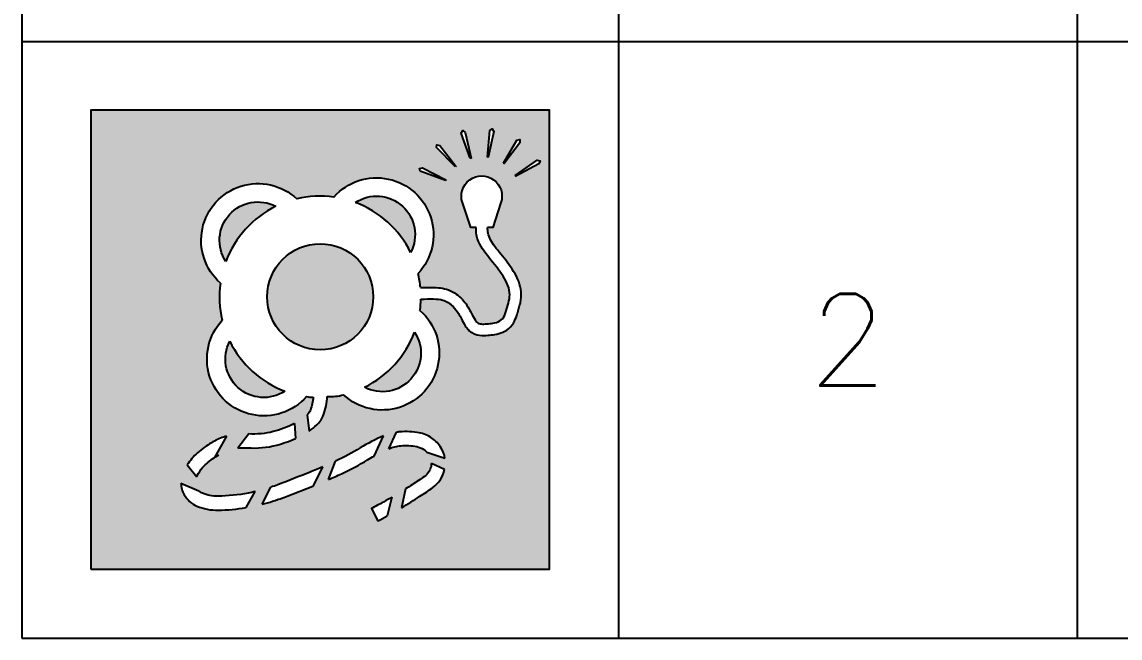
# Model space of a CAD drawing. Header units: millimetres. Extents: x 1084702 to 1166801, y 36632 to 124519.
# Drawn here: x 1132620 to 1134535, y 93508 to 94582 of the extents above; entities that cross this region are included whole.
import ezdxf
from ezdxf.enums import TextEntityAlignment as Align

# ---------------------------------------------------------------- set-up
doc = ezdxf.new("R2010")
doc.units = ezdxf.units.MM
doc.header["$LTSCALE"] = 250
doc.layers.get('0').update_dxf_attribs({"color": 255})
for name, color, linetype in [('%legend', 1, 'Continuous'), ('%symbol', 1, 'Continuous'), ('SAFECO3', 80, 'Continuous'), ('SAFECO7', 255, 'Continuous'), ('SAFETX2', 2, 'Continuous'), ('SAFETX7', 255, 'Continuous')]:
    doc.layers.add(name, color=color, linetype=linetype)
doc.styles.add('LEGEND TXT', font='romans.shx')
doc.styles.add('ROMANS', font='ROMANS.shx', dxfattribs={"height": 100})

# ---------------------------------------------------------------- blocks, each defined once
blk = doc.blocks.new('0 LEGEND')
at = {"color": 0, "linetype": 'ByBlock', "lineweight": -2}
for p, q in [((0, 0), (0, -1560)), ((1560, 0), (1560, -1560)), ((2760, 0), (2760, -1560)), ((0, -1560), (20160, -1560))]:
    blk.add_line(p, q, dxfattribs=at)
blk.add_lwpolyline([(180, -1380), (1380, -1380), (1380, -180), (180, -180)], close=True, dxfattribs=at)
at = {"layer": 'SAFETX7', "style": 'ROMANS'}
for tag, p in [('DESCRIPTION1', (2896.668000034348, -359.9999999313441)), ('COMMENT1', (13216.66800003433, -359.9999999313441)), ('DESCRIPTION2', (2898.46219999122, -719.999999862659)), ('COMMENT2', (13218.46219999122, -719.999999862659)), ('BESKRIVELSE3', (2896.668000034348, -1080.000000034343)), ('KOMMENTAR1', (13216.66800003433, -1080.000000034343)), ('BESKRIVELSE4', (2898.46219999122, -1439.999999965672)), ('KOMMENTAR2', (13218.46219999122, -1439.999999965672))]:
    blk.add_attdef(tag, p, '', height=240, dxfattribs=at)
blk.add_attdef('ANTALL', text='', height=240, dxfattribs=at).set_placement((2160, -780), align=Align.MIDDLE_CENTER)
blk = doc.blocks.new('S.4.13_SYMB')
at = {"layer": 'SAFECO3'}
h = blk.add_hatch(color=256, dxfattribs=at)
h.paths.add_polyline_path([(599.9999999999982, 1200.000000000004), (-600.0000000000018, 1200.000000000004), (-600.0000000000018, 3.637978807091713e-12), (599.9999999999982, 3.637978807091713e-12)])
h.paths.add_polyline_path([(326.2335495891293, 289.920650791657), (278.9385878727899, 306.2330994612021, 0.05321766405590142), (271.2592936106357, 312.8529048365635, 0.1057056787517306), (252.332068783353, 320.7320640499493, 0.06682487117820864), (211.2569799461198, 322.8034732367851, 0.08033469671284554), (179.7142512156115, 314.9710363474187), (199.3264959100325, 358.2058088439553, -0.07860663462985053), (259.0007602514088, 356.5973530369702, -0.1057062732578832), (292.0107677244796, 342.8556834098017, -0.1067381103742705), (316.3301361559479, 316.908421652759, -0.0946075587607466)], flags=16)
h.paths.add_polyline_path([(325.4975657899249, 261.1825975951106, -0.1847967952105411), (294.0536769475948, 213.1606678100907, -0.01417972624580113), (260.8791274194227, 190.5989619135908, -0.007680400334065991), (212.546668743269, 160.7314440623777), (223.288547550741, 210.0106715424954, 0.00292520856067321), (241.227744548667, 221.3335279775747, 0.01417973727781429), (272.6916888681426, 242.7318677399635, 0.1847968419457285), (289.8517119755033, 268.9391113636411, 0.05361578764034684), (290.7701051014428, 277.479068575678)], flags=16)
edge = h.paths.add_edge_path(flags=16)
edge.add_arc((26.20649224484987, 587.6203376378289), 136.1354359802691, 266.7446731304202, 284.9079062654595, ccw=False)
edge.add_arc((-148.1926921779177, 460.9213478792844), 166.9233001464295, 339.8465786708297, 356.8347669200938, ccw=False)
edge.add_arc((-54.57046230764536, 426.561461988782), 67.19505096752319, 312.66613718291904, 339.8465786693425, ccw=False)
edge.add_arc((-132.6174911605649, 511.2405794882106), 182.3553377561967, 304.6046717975944, 312.66613718364715, ccw=False)
edge.add_line((-29.05591442164041, 361.1457127154754), (-33.75430975944073, 403.9760209020788))
edge.add_arc((-54.57080073071666, 426.5616880610869), 30.71544655991127, 312.665778696023, 339.8465879574292)
edge.add_arc((-148.1920967150545, 460.9212139994088), 130.4426950153526, 339.8465879551443, 355.0338861748625)
edge.add_arc((-7.359930299109692, 657.5278382669567), 208.1830519580286, 262.1144242787741, 267.0044963245772, ccw=False)
edge.add_arc((-147.3941339190733, 549.7331404304023), 148.7029592308399, 137.0441948883061, 318.5585081103836, ccw=False)
edge.add_arc((-4.365574568510056e-11, 712.2939278020676), 263.4411167999895, 172.1629916156018, 193.439711383075, ccw=False)
edge.add_arc((-162.5607873716617, 859.6880617211464), 148.702959230845, 47.04419488828529, 228.5585081103706, ccw=False)
edge.add_arc((-5.456968210637569e-11, 712.2939278020567), 263.4411167999938, 82.16299161559817, 103.43971138305221, ccw=False)
edge.add_arc((147.3941339190933, 874.854715173733), 148.7029592308452, -42.955805111727386, 138.5585081104008, ccw=False)
edge.add_arc((-1.091393642127514e-11, 712.2939278020312), 263.4411168000032, 5.244829227658897, 13.439711383067504, ccw=False)
edge.add_spline(control_points=[(262.3381365969308, 736.3755412794308), (274.1938408747574, 736.4194834801347), (286.1829078587089, 737.0613442032954), (312.6711496424232, 736.2974443510648), (327.4171674221707, 734.34002340402), (354.5309104439784, 721.8044643071808), (366.5412442281431, 711.9424240035041), (383.6587358560701, 691.2673254963047), (389.5133664115474, 680.9497066690856), (398.4724156674038, 664.1177350820544), (401.7333565907593, 657.3300767908404), (407.6099505865259, 647.9296284717166), (410.0056970616988, 645.1803479104165), (415.8215794047119, 642.0813900379471), (419.8209793573242, 641.3118558547903), (429.3391469962353, 641.0411484941469), (434.8504697880908, 641.4832652830992), (445.5600626461655, 642.4845720426565), (450.7471574836218, 643.1564644446662), (462.7724227656126, 645.7717291788322), (468.9249994480397, 648.2096105079872), (477.8027325215062, 655.4949068928145), (481.0544091237953, 660.9447343616666), (486.4718460762142, 674.5695621445084), (488.5455039365534, 682.5759139340989), (492.841852814583, 698.0503605790182), (494.812560673292, 705.174558644012), (497.2552726932536, 727.9519219302638), (491.5115977261066, 744.0820393453942), (472.3337317214518, 776.6826206236619), (459.1649803032251, 792.5366583291361), (434.0538913491819, 823.7606089039364), (421.9213719103554, 839.3936979153405), (408.874268410842, 868.2732267038846), (407.6105564132213, 880.6144024394489), (407.6105564132213, 893.9438832258638)], knot_values=[0, 0, 0, 0, 0.2898991778546249, 0.2898991778546249, 0.6357567511265334, 0.6357567511265334, 0.9816143243984419, 0.9816143243984419, 1.274986291568746, 1.274986291568746, 1.44612559601979, 1.44612559601979, 1.571309555370625, 1.571309555370625, 1.696493514721461, 1.696493514721461, 1.821677474072296, 1.821677474072296, 1.946861433423132, 1.946861433423132, 2.138738180325207, 2.138738180325207, 2.330614927227283, 2.330614927227283, 2.522491674129358, 2.522491674129358, 2.714368421031434, 2.714368421031434, 3.178705892508669, 3.178705892508669, 3.643043363985905, 3.643043363985905, 4.10738083546314, 4.10738083546314, 4.416261075931803, 4.416261075931803, 4.416261075931803, 4.416261075931803], degree=3, periodic=0)
edge.add_line((407.6105564132213, 893.9438832258638), (393.5365191662841, 893.9438832258637))
edge.add_line((393.5365191662841, 893.9438832258638), (372.0118828237406, 958.7130393485141))
edge.add_arc((422.3794138896956, 975.4516052735235), 53.0760565123836, -18.38311764854558, 198.3831176485456, ccw=False)
edge.add_line((472.7469449556484, 958.7130393485095), (451.2223086131049, 893.9438832258593))
edge.add_line((451.2223086131035, 893.9438832258638), (437.6105564132213, 893.9438832258638))
edge.add_spline(control_points=[(437.6105564132213, 893.9438832258638), (437.6105564132213, 888.511007981946), (438.4432980817783, 883.3409828625918), (441.2647491606967, 867.3666868872424), (447.8689736874421, 856.0402532787884), (466.179736566728, 831.1567079075794), (477.9392212472139, 817.5512566574507), (500.8104505926149, 787.50837015051), (512.0692501850917, 771.0667249828875), (522.3121067252705, 743.7912784277032), (524.6195254278337, 734.8914012943751), (526.3277526044167, 716.0459462834297), (525.3131757829233, 705.7880067521219), (522.3081663014073, 691.9892066079374), (520.9300949515655, 687.0775583661634), (518.3348567393823, 677.7296782846133), (517.0754775983933, 672.9602443077492), (513.5994723405074, 661.6303008810391), (511.3439750588641, 655.1243318336237), (504.6410857658248, 642.038744003472), (500.0543660784006, 635.1809117132252), (486.2800997014692, 623.4340076383269), (479.1384725514781, 620.0873134600733), (465.2919672392727, 615.3700100502065), (458.5147275110339, 614.0512071980665), (445.6156128094208, 612.2541839126825), (439.8795198549615, 611.7185398507027), (426.607701292769, 610.9900617103158), (419.035577377681, 610.8114302159847), (406.915961013894, 613.6640245857598), (403.145701671694, 614.8954763124239), (395.2386748729896, 619.007801802396), (391.401394401988, 621.9274091597508), (384.3572526107, 628.8332954899997), (381.4748451093601, 633.0975271255775), (375.2722199606851, 643.1591319983745), (372.2827006268981, 649.3616135031953), (367.0010747526594, 659.4698705478404), (364.3164210310915, 664.3735484936369), (357.3476229314165, 675.9171577757406), (353.0299960433967, 681.7890961611593), (343.7074770666131, 691.079956008809), (339.2389800696092, 694.6448380739785), (330.0320640687769, 700.3093271150901), (325.6859869541931, 702.2433973879852), (313.7222680555988, 705.6241835598667), (305.532749391763, 706.5415734339949), (286.2493063748479, 706.985333251705), (275.210198889974, 706.436920538672), (263.3756208800023, 706.4198877188355)], knot_values=[0.004322504513954328, 0.004322504513954328, 0.004322504513954328, 0.004322504513954328, 0.2035972795280072, 0.2035972795280072, 0.601566104659768, 0.601566104659768, 1.011321686876684, 1.011321686876684, 1.421077269093599, 1.421077269093599, 1.601327541891788, 1.601327541891788, 1.781577814689977, 1.781577814689977, 1.897134348226693, 1.897134348226693, 2.012690881763409, 2.012690881763409, 2.144826350152287, 2.144826350152287, 2.276961818541165, 2.276961818541165, 2.409097286930042, 2.409097286930042, 2.537552481267953, 2.537552481267953, 2.666007675605863, 2.666007675605863, 2.794462869943774, 2.794462869943774, 2.847547906703272, 2.847547906703272, 2.90063294346277, 2.90063294346277, 2.978684350630284, 2.978684350630284, 3.127267557861968, 3.127267557861968, 3.275850765093652, 3.275850765093652, 3.519729953765107, 3.519729953765107, 3.702682789666746, 3.702682789666746, 3.885635625568386, 3.885635625568386, 4.141333496033269, 4.141333496033269, 4.416261075931803, 4.416261075931803, 4.416261075931803, 4.416261075931803], degree=3, periodic=0)
edge.add_arc((-3.637978807091713e-12, 712.2939278020822), 263.4411167999934, 352.16299161560573, 358.72234978488945, ccw=False)
edge.add_arc((162.5607873716745, 564.8997938829743), 148.7029592308425, -132.95580511172068, 48.55850811039738, ccw=False)
h.paths.add_polyline_path([(115.8426095953673, 475.6893804599567, 0.191798508828102), (246.7839356643417, 620.1043887054657, -0.773469822253006)], flags=0)
h.paths.add_polyline_path([(187.5063337264928, 188.2867009662477), (174.843631001866, 139.1785321754505, -0.004747454972948696), (150.7506437272441, 126.3137455376454), (133.7661647344485, 158.5989291466867, 0.006440231071731391), (165.5640220637633, 175.7128708344317, 0.006866740567566072)], flags=16)
h.paths.add_polyline_path([(165.3835639059525, 348.5183432621889), (140.7611353520024, 295.8477609335569, 0.01170858819187295), (124.1271397644214, 286.0471922000361, -0.03296047648606444), (55.37887864825461, 249.3819774478798, -0.004508516996641219), (21.40777337786676, 234.4131777749608), (40.36889312144012, 282.6308982496739, 0.03296046931190735), (104.8779459558282, 317.0352372778798, -0.03805167677938893)], flags=16)
h.paths.add_polyline_path([(6.999789184445035, 267.9273596954336), (-17.61626098068882, 218.1069307976395, -0.006874578776694022), (-98.10413565710951, 186.6484916782028, -0.02742637759702102), (-151.465773941165, 169.9074625996909), (-128.986724821867, 214.4405274770725, 0.01011272687701149), (-110.9155625672902, 220.804863565827, 0.007285479482470723), (-26.63457969615774, 253.8256911785211, 0.004509259771976234)], flags=16)
h.paths.add_polyline_path([(-138.6411167999941, 712.2939278020676, -1), (138.641116800005, 712.2939278020676, -1)], flags=0)
h.paths.add_polyline_path([(-64.78885050494318, 341.6714834329941, -0.03967382637505663), (-113.6989228829261, 324.4910171036427, -0.08328507398304229), (-189.7163974133546, 317.4538504182892, 0.04999177299678026), (-215.5146815416538, 316.7823322709046), (-187.0238154346607, 353.8343452237204, 0.08328493873280951), (-123.0243055573119, 359.7589577599501, 0.05123767669790476), (-67.42957405489324, 380.7409640523292)], flags=16)
h.paths.add_polyline_path([(236.6045473421091, 828.1365373974149, 0.1917985088281078), (92.18953909660013, 959.0778634664057, -0.7734698222531401)], flags=0)
h.paths.add_polyline_path([(-92.18953909659649, 465.509992137715, -0.7734698222526716), (-236.6045473421236, 596.4513182066548, 0.1917985088280785)], flags=0)
h.paths.add_polyline_path([(-169.7854743754669, 202.9887372405246), (-193.6924347811309, 161.0474564679644, -0.03655979396912477), (-266.9529213663754, 154.3499768388065, -0.1060523418080507), (-322.4495312330582, 165.20937519996, -0.1596342195230517), (-355.7199772972635, 194.4574114984534, -0.1340575055701224), (-364.1619604494499, 225.3779807570136), (-317.3334341287646, 204.5760905788084, 0.07931491629249794), (-308.0908063424031, 198.7446912044907, 0.1060522887838105), (-267.6124151095664, 190.8240151126702, 0.04276201737107163), (-188.2642833324444, 199.0701377988044, 0.009970508076616376)], flags=16)
h.paths.add_polyline_path([(511.4219228389175, 1027.996643025926), (510.2884590462181, 1029.875708836571), (567.8461750867627, 1069.581734861746), (575.0629052585191, 1067.518069593865), (571.8746636875567, 1059.902035192707)], flags=16)
h.paths.add_polyline_path([(327.375241353524, 1016.246095951694), (261.8362193133707, 1040.620175801731), (259.3873285622667, 1047.71544484518), (267.4547189498389, 1049.472168115582), (328.264353830722, 1018.252363005962)], flags=16)
h.paths.add_polyline_path([(480.8728406096398, 1060.704572511811), (479.0514460214017, 1061.928561990546), (514.4359605735935, 1122.239384472257), (521.8486819535374, 1123.418990530776), (522.1778290107886, 1115.169110135936)], flags=16)
h.paths.add_polyline_path([(-284.4861547055425, 330.5525922720917, 0.04165317858316908), (-320.7948371446182, 304.002742198023, 0.07423859364177925), (-347.5480333942269, 272.748291518441), (-323.0433434279566, 241.4789893858433, -0.1073953580360781), (-296.8879629021285, 276.4482187225294, -0.02800459779065369), (-276.1786853633075, 292.4757315589195), (-245.2328278576515, 347.7832032144761, 0.06734363288565945)], flags=16)
h.paths.add_polyline_path([(353.5168892581987, 1052.574468098701), (304.4192944861843, 1102.362874039438), (305.1984359985854, 1109.828317577067), (313.2523980628084, 1108.01102305431), (355.1705839148908, 1054.017008383238)], flags=16)
h.paths.add_polyline_path([(439.3630011939586, 1077.4374236732), (437.1949767894821, 1077.776980254206), (443.7757829072707, 1147.391290344549), (449.9954669550552, 1151.593127925389), (453.7803256081588, 1144.255300638619)], flags=16)
h.paths.add_polyline_path([(392.5623018088063, 1074.45121686938), (369.1062589156772, 1140.324377035799), (372.9674337065571, 1146.761087216018), (379.4987803895838, 1141.710307591002), (394.670702021087, 1075.059720801106)], flags=16)
h.paths.add_polyline_path([(-115.8426095953764, 948.8984751441931, 0.1917985088280725), (-246.7839356643599, 804.4834668987096, -0.7734698222527726)], flags=0)
at = {"layer": 'SAFECO7'}
for p, q in [((-33.75430975944073, 403.9760209020787), (-29.05591442164041, 361.1457127154754)), ((-67.42957405489324, 380.7409640523292), (-64.78885050494318, 341.6714834329941)), ((-245.2284798715136, 347.7909740807409), (-276.1786853633039, 292.4757315589268)), ((-187.0238154346607, 353.8343452237204), (-215.5146815416538, 316.7823322709046)), ((140.7611353520024, 295.8477609335569), (165.3835639059525, 348.5183432621889)), ((179.7142512156115, 314.9710363474187), (199.2871182036015, 358.1190015352804)), ((278.9385878727899, 306.2330994612021), (326.2335495891293, 289.920650791657)), ((-347.5480333942269, 272.748291518441), (-323.0433434279566, 241.4789893858433)), ((-17.61626098067973, 218.1069307976613), (6.999789184445035, 267.9273596954336)), ((21.40777337786676, 234.4131777749608), (40.36889312144012, 282.6308982496739)), ((290.7701051014428, 277.479068575678), (325.4975657899249, 261.1825975951106)), ((-364.1619604494499, 225.3779807570136), (-317.3334341287646, 204.5760905788084)), ((-193.6924347811309, 161.0474564679644), (-169.7854743754669, 202.9887372405246)), ((-151.465773941165, 169.9074625996909), (-128.986724821867, 214.4405274770725)), ((223.288547550741, 210.0106715424954), (212.546668743269, 160.7314440623777)), ((187.5063337264928, 188.2867009662477), (174.8436310018642, 139.1785321754469))]:
    blk.add_line(p, q, dxfattribs=at)
for points in [[(-600.0000000000018, 3.637978807091713e-12), (599.9999999999982, 3.637978807091713e-12), (599.9999999999982, 1200.000000000004), (-600.0000000000018, 1200.000000000004), (-600.0000000000018, 3.637978807091713e-12)], [(437.1949767894821, 1077.776980254206), (443.7757829072707, 1147.391290344549), (449.9954669550552, 1151.593127925389), (453.7803256081588, 1144.255300638619), (439.3630011939586, 1077.4374236732)], [(392.5623018088063, 1074.45121686938), (369.1062589156772, 1140.324377035799), (372.9674337065571, 1146.761087216018), (379.4987803895838, 1141.710307591002), (394.670702021087, 1075.059720801106)], [(479.0514460214017, 1061.928561990546), (514.4359605735935, 1122.239384472257), (521.8486819535374, 1123.418990530776), (522.1778290107886, 1115.169110135936), (480.8728406096398, 1060.704572511811)], [(353.5168892581987, 1052.574468098701), (304.4192944861843, 1102.362874039438), (305.1984359985854, 1109.828317577067), (313.2523980628084, 1108.01102305431), (355.1705839148908, 1054.017008383238)], [(510.2884590462181, 1029.875708836571), (567.8461750867627, 1069.581734861746), (575.0629052585191, 1067.518069593865), (571.8746636875567, 1059.902035192707), (511.4219228389175, 1027.996643025926)], [(327.375241353524, 1016.246095951694), (261.8362193133707, 1040.620175801731), (259.3873285622667, 1047.71544484518), (267.4547189498389, 1049.472168115582), (328.264353830722, 1018.252363005962)]]:
    blk.add_lwpolyline(points, close=True, dxfattribs=at)
for points in [[(-260.9805695639316, 748.2155693419227, -1.013302967946072), (-61.22953055270955, 968.520715256298, -0.7734698222528226)], [(35.92164153986778, 973.2744973660047, -1.013302967946072), (256.2267874542504, 773.5234583547899, -0.7734698222528226)], [(407.6105564132213, 893.9438832258638), (393.5365191662841, 893.9438832258638), (372.0118828237446, 958.7130393485022, -1.386103725155707), (472.7469449556429, 958.7130393485022), (451.2223086131035, 893.9438832258638), (437.6105564132213, 893.9438832258638)], [(-246.7839356643399, 804.4834668986769, -0.7734698222528921), (-115.8426095953491, 948.898475144164)], [(-115.842609595371, 948.8984751441931, 0.1917985088280805), (-246.7839356643617, 804.483466898706, -0.06633320487620341)], [(35.92164153984595, 973.2744973659755, 0.09310483964098976), (-61.2295305527241, 968.5207152563125, -0.06633320487620341)], [(92.18953909662196, 959.0778634664202, -0.7734698222528921), (236.6045473421091, 828.1365373974295)], [(236.6045473421091, 828.1365373974149, 0.1917985088281082), (92.18953909660013, 959.0778634664057, -0.06633320487620341)], [(-260.9805695639607, 748.2155693419518, 0.09310483964108467), (-256.2267874542686, 651.0643972492871, -0.06633320487620341)], [(262.3381365969381, 736.3755412794017, 0.03577216574311951), (256.2267874542358, 773.5234583547754)], [(260.9805695639207, 676.3722862622271, 0.02862841652609098), (263.3756208800023, 706.4198877188355, 0.02862841652609098)], [(260.9805695639425, 676.372286262198, -1.013302967946072), (61.22953055272774, 456.0671403478227, -0.7734698222528226)], [(-35.92164153985686, 451.3133582381306, -1.013302967946072), (-256.2267874542249, 651.0643972493453, -0.7734698222528226)], [(115.8426095953673, 475.6893804599567, 0.1917985088281068), (246.7839356643435, 620.104388705473, -0.06633320487620341)], [(246.7839356643581, 620.1043887054439, -0.7734698222528921), (115.8426095953673, 475.6893804599567)], [(-92.18953909659649, 465.509992137715, -0.7734698222528921), (-236.6045473420982, 596.4513182067058)], [(-236.60454734212, 596.4513182066476, 0.191798508828068), (-92.18953909661104, 465.5099921377005, -0.06633320487620341)], [(-35.92164153984231, 451.3133582381306, 0.02134020305303098), (-18.23907444899123, 449.6292395580567, -0.06633320487620341)], [(-18.23907444899123, 449.6292395580567, -0.06636469314859592), (-25.73603154876946, 415.9789311595414, -0.1191559999999956), (-33.75430975944073, 403.9760209020787)], [(-29.05591442164041, 361.1457127154754, 0.03518887311760732), (-9.030907294685676, 377.1517078524957, 0.119156000000016), (8.510339648199079, 403.4100624817256, 0.0742615673021353), (18.47595866877055, 451.7045720482456)], [(18.47595857865781, 451.7045704186639, 0.07941839761156856), (61.22953055272774, 456.0671403478227, -0.06633320487620341)], [(-67.42957405489324, 380.7409640523292, -0.05123899999998989), (-123.0257892552781, 359.7585654569157, -0.08328295009247424), (-187.0238154346607, 353.8343452237204)], [(-245.2284798715136, 347.7909740807409, 0.01123304573255069), (-252.3399177772753, 345.5657229036187, 0.05565801603090632), (-284.487448345486, 330.5518024742378, 0.0416519999999945), (-320.7950206592377, 304.0025829766564, 0.0742381552233597), (-347.5480333942269, 272.748291518441)], [(165.3835639059525, 348.5183432621889, 0.03805200000000447), (104.877453814659, 317.0349315685926, -0.03296020811568311), (40.36889312144012, 282.6308982496739)], [(326.2335495891293, 289.920650791657, 0.09460755876074657), (316.3301361559479, 316.908421652759, 0.1067381103742705), (292.0107677244796, 342.8556834098017, 0.1057051043769458), (259.0011489726076, 356.5972807582039, 0.06682498496962408), (208.2304593090357, 359.1577105806828, 0.01628260184176067), (199.2871182036015, 358.1190015352804, 0.01628260184176067)], [(-215.5146815416538, 316.7823322709046, -0.04999176500972584), (-189.7164015252292, 317.4538507226134, 0.0832829640377907), (-113.7007966751426, 324.4905216583174, 0.03967530969970703), (-64.78885050494318, 341.6714834329941, 0.03967530969970703)], [(179.7142512156115, 314.9710363474187, -0.08033472393933383), (211.2569909230351, 322.8034741506744, -0.06682518555727741), (252.33226983647, 320.732026666421, -0.1057046243672354), (271.2592936106357, 312.8529048365635, -0.05321766405590142), (278.9385878727899, 306.2330994612021)], [(-323.0433434279566, 241.4789893858433, -0.107394898923569), (-296.8881039093558, 276.4480963816495, -0.04165200000000285), (-265.4781521998393, 299.4160182374217)], [(21.40777337786676, 234.4131777749608, 0.004508516635664939), (55.37887593926098, 249.3819762249223, 0.03296047657521712), (124.1271374186526, 286.047190742891, -0.01170858986661066), (140.7611353520024, 295.8477609335569)], [(6.999789184445035, 267.9273596954336, -0.004508519485416531), (-26.62903728126003, 253.8279563707074, -0.007285961494445033), (-110.9155638238826, 220.8048630945013, -0.01011272616862496), (-128.986724821867, 214.4405274770725, -0.01011272616862496)], [(212.546668743269, 160.7314440623777, 0.007680671621279161), (260.8808182128541, 190.6000429933665, 0.01417901808932192), (294.0536795704447, 213.1606697048155, 0.1847967847936643), (325.4975657899249, 261.1825975951106)], [(290.7701051014428, 277.479068575678, -0.05361578764034678), (289.8517119755033, 268.9391113636411, -0.1847967514362864), (272.691701305017, 242.7318767242577, -0.01417902145520617), (241.2293758287033, 221.3345710070171, -0.002925475551828632), (223.288547550741, 210.0106715424954)], [(-364.1619604494499, 225.3779807570136, 0.1340564123611986), (-355.7201101203409, 194.4576366142464, 0.1596360000000303), (-322.4493173121828, 165.2092836065312, 0.1060518793659879), (-266.9529352421105, 154.3499765879133, 0.03655980086602024), (-193.6924347811309, 161.0474564679644)], [(-169.7854743754669, 202.9887372405246, -0.009970508076616376), (-188.2642833324444, 199.0701377988044, -0.04276202564615088), (-267.6124305447684, 190.824014833579, -0.1060519131789366), (-308.0906862446882, 198.744639782748, -0.07931586445482654), (-317.3334341287646, 204.5760905788084, -0.07931586445482654)], [(-151.465773941165, 169.9074625996909, 0.02742637548696152), (-98.10413968574176, 186.6484901671392, 0.006874579118978733), (-17.61626098067973, 218.1069307976468)], [(187.5063337264928, 188.2867009662477, -0.006866754635621989), (165.5639767605007, 175.712845693899, -0.006440221831339055), (133.7661647344485, 158.5989291466867), (150.7506437272441, 126.3137455376454, 0.004747454972947016), (174.8436310018569, 139.1785321754469)]]:
    blk.add_lwpolyline(points, format="xyb", dxfattribs=at)
blk.add_circle((5.456968210637569e-12, 712.2939278020676), 138.6411167999999, dxfattribs=at)
for points, knots in [([(262.3381365969308, 736.3755412794308), (274.1938408747574, 736.4194834801347), (286.1829078587089, 737.0613442032954), (312.6711496424232, 736.2974443510648), (327.4171674221707, 734.34002340402), (354.5309104439784, 721.8044643071808), (366.5412442281431, 711.9424240035041), (383.6587358560701, 691.2673254963047), (389.5133664115474, 680.9497066690856), (398.4724156674038, 664.1177350820544), (401.7333565907593, 657.3300767908404), (407.6099505865259, 647.9296284717166), (410.0056970616988, 645.1803479104165), (415.8215794047119, 642.0813900379471), (419.8209793573242, 641.3118558547903), (429.3391469962353, 641.0411484941469), (434.8504697880908, 641.4832652830992), (445.5600626461655, 642.4845720426565), (450.7471574836218, 643.1564644446662), (462.7724227656126, 645.7717291788322), (468.9249994480397, 648.2096105079872), (477.8027325215062, 655.4949068928145), (481.0544091237953, 660.9447343616666), (486.4718460762142, 674.5695621445084), (488.5455039365534, 682.5759139340989), (492.841852814583, 698.0503605790182), (494.812560673292, 705.174558644012), (497.2552726932536, 727.9519219302638), (491.5115977261066, 744.0820393453942), (472.3337317214518, 776.6826206236619), (459.1649803032251, 792.5366583291361), (434.0538913491819, 823.7606089039364), (421.9213719103554, 839.3936979153405), (408.874268410842, 868.2732267038846), (407.6105564132213, 880.6144024394489), (407.6105564132213, 893.9438832258638)], [0, 0, 0, 0, 0.2898991778546249, 0.2898991778546249, 0.6357567511265334, 0.6357567511265334, 0.9816143243984419, 0.9816143243984419, 1.274986291568746, 1.274986291568746, 1.44612559601979, 1.44612559601979, 1.571309555370625, 1.571309555370625, 1.696493514721461, 1.696493514721461, 1.821677474072296, 1.821677474072296, 1.946861433423132, 1.946861433423132, 2.138738180325207, 2.138738180325207, 2.330614927227283, 2.330614927227283, 2.522491674129358, 2.522491674129358, 2.714368421031434, 2.714368421031434, 3.178705892508669, 3.178705892508669, 3.643043363985905, 3.643043363985905, 4.10738083546314, 4.10738083546314, 4.416261075931803, 4.416261075931803, 4.416261075931803, 4.416261075931803]), ([(262.8168302300746, 706.4194834801347), (274.8628186671176, 706.4194834801347), (286.092222372512, 706.988948143935), (305.532749391763, 706.5415734339949), (313.7222680555988, 705.6241835598667), (325.6859869541931, 702.2433973879852), (330.0320640687769, 700.3093271150901), (339.2389800696092, 694.6448380739785), (343.7074770666131, 691.079956008809), (353.0299960433967, 681.7890961611593), (357.3476229314165, 675.9171577757406), (364.3164210310915, 664.3735484936369), (367.0010747526594, 659.4698705478404), (372.2827006268981, 649.3616135031953), (375.2722199606851, 643.1591319983745), (381.4748451093601, 633.0975271255775), (384.3572526107, 628.8332954899997), (391.401394401988, 621.9274091597508), (395.2386748729896, 619.007801802396), (403.145701671694, 614.8954763124239), (406.915961013894, 613.6640245857598), (419.035577377681, 610.8114302159847), (426.607701292769, 610.9900617103158), (439.8795198549615, 611.7185398507027), (445.6156128094208, 612.2541839126825), (458.5147275110339, 614.0512071980665), (465.2919672392727, 615.3700100502065), (479.1384725514781, 620.0873134600733), (486.2800997014692, 623.4340076383269), (500.0543660784006, 635.1809117132252), (504.6410857658248, 642.038744003472), (511.3439750588641, 655.1243318336237), (513.5994723405074, 661.6303008810391), (517.0754775983933, 672.9602443077492), (518.3348567393823, 677.7296782846133), (520.9300949515655, 687.0775583661634), (522.3081663014073, 691.9892066079374), (525.3131757829233, 705.7880067521219), (526.3277526044167, 716.0459462834297), (524.6195254278337, 734.8914012943751), (522.3121067252705, 743.7912784277032), (512.0692501850917, 771.0667249828875), (500.8104505926149, 787.50837015051), (477.9392212472139, 817.5512566574507), (466.179736566728, 831.1567079075794), (447.8689736874421, 856.0402532787884), (441.2647491606967, 867.3666868872424), (438.4432980817783, 883.3409828625918), (437.6105564132213, 888.511007981946), (437.6105564132213, 893.9438832258638)], [0, 0, 0, 0, 0.279250084412488, 0.279250084412488, 0.5349479548773713, 0.5349479548773713, 0.7179007907790107, 0.7179007907790107, 0.9008536266806502, 0.9008536266806502, 1.144732815352105, 1.144732815352105, 1.293316022583789, 1.293316022583789, 1.441899229815473, 1.441899229815473, 1.519950636982987, 1.519950636982987, 1.573035673742485, 1.573035673742485, 1.626120710501983, 1.626120710501983, 1.754575904839893, 1.754575904839893, 1.883031099177804, 1.883031099177804, 2.011486293515715, 2.011486293515715, 2.143621761904592, 2.143621761904592, 2.27575723029347, 2.27575723029347, 2.407892698682348, 2.407892698682348, 2.523449232219064, 2.523449232219064, 2.63900576575578, 2.63900576575578, 2.819256038553969, 2.819256038553969, 2.999506311352158, 2.999506311352158, 3.409261893569073, 3.409261893569073, 3.819017475785989, 3.819017475785989, 4.21698630091775, 4.21698630091775, 4.416261075931803, 4.416261075931803, 4.416261075931803, 4.416261075931803])]:
    blk.add_open_spline(points, degree=3, knots=knots, dxfattribs=at)

msp = doc.modelspace()

# ---------------------------------------------------------------- block references
at = {"layer": '%legend', "lineweight": -3, "xscale": 0.6666666666666666, "yscale": 0.6666666666666666, "zscale": 0.6666666666666666}
msp.add_blockref('0 LEGEND', (1132620.448824722, 95587.70104412481), dxfattribs=at)
at = {"layer": '%legend', "lineweight": -3}
ref = msp.add_blockref('0 LEGEND', (1132620.448824722, 94547.70104412692), dxfattribs=dict(at, xscale=0.6666666666666666, yscale=0.6666666666666666, zscale=0.6666666666666666))
ref.add_attrib('ANTALL', '2', dxfattribs={"layer": 'SAFETX2', "lineweight": -2, "height": 160, "style": 'LEGEND TXT'}).set_placement((1134060.448824722, 94027.70104412692), align=Align.MIDDLE_CENTER)
at = {"layer": '%symbol', "xscale": 0.6666666666666666, "yscale": 0.6666666666666666, "zscale": 0.6666666666666666}
msp.add_blockref('S.4.13_SYMB', (1133140.448824722, 93627.70104412686), dxfattribs=at)

doc.saveas('drawing.dxf')
